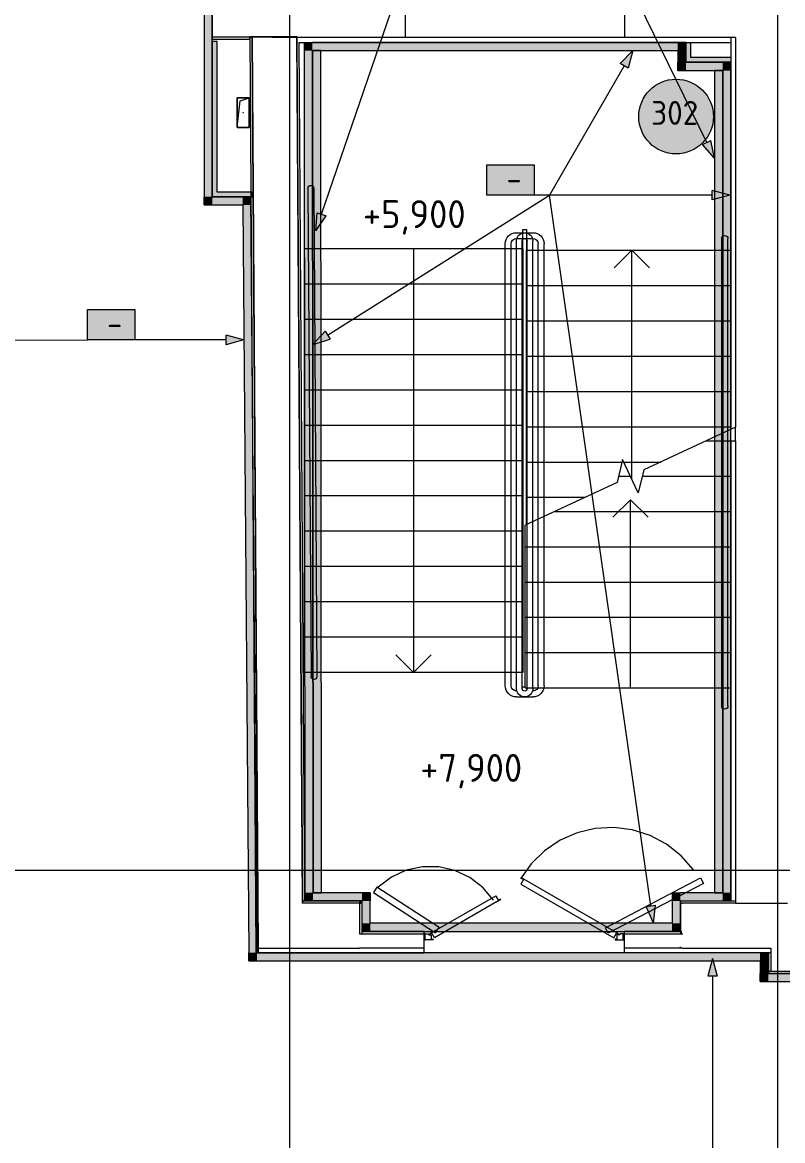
# Model space of a CAD drawing. Header units: millimetres. Extents: x 0 to 1189, y 0 to 841.
# Drawn here: x 310.9 to 375.6, y 394.4 to 489.4 of the extents above; entities that cross this region are included whole.
import ezdxf

# ---------------------------------------------------------------- set-up
doc = ezdxf.new("R2010")
doc.units = ezdxf.units.MM

msp = doc.modelspace()

# ---------------------------------------------------------------- hatches: boundary and pattern name
at = {"true_color": 0xf1d696}
h = msp.add_hatch(color=41, dxfattribs=at)
h.dxf.hatch_style = 2
h.paths.add_polyline_path([(326.374499, 493.523525), (327.0745, 493.523525), (327.0745, 488.223517), (326.374499, 488.223517)])
h = msp.add_hatch(color=41, dxfattribs=at)
h.dxf.hatch_style = 2
h.paths.add_polyline_path([(327.0745, 474.623496), (326.374499, 474.623496), (326.374499, 488.223517), (327.0745, 488.223517)])
h = msp.add_hatch(color=7)
h.dxf.hatch_style = 2
h.paths.add_polyline_path([(327.4745, 474.623496), (327.0745, 474.623496), (327.0745, 487.821516), (327.4745, 487.821516)])
h = msp.add_hatch(color=7)
h.dxf.hatch_style = 2
h.paths.add_polyline_path([(334.269511, 487.837516), (334.205948, 487.811078), (334.179511, 487.747516), (334.205948, 487.683953), (334.269511, 487.657516), (334.337073, 487.683953), (334.363511, 487.747516), (334.337073, 487.811078)])
h = msp.add_hatch(color=41, dxfattribs=at)
h.dxf.hatch_style = 2
h.paths.add_polyline_path([(334.890512, 487.747516), (335.590513, 487.747516), (335.591513, 487.047515)])
h = msp.add_hatch(color=41, dxfattribs=at)
h.dxf.hatch_style = 2
h.paths.add_polyline_path([(335.591513, 487.047515), (334.891512, 487.047515), (334.890512, 487.747516)])
h = msp.add_hatch(color=41, dxfattribs=at)
h.dxf.hatch_style = 2
h.paths.add_polyline_path([(335.591513, 487.047515), (335.590513, 487.747516), (366.65356, 487.747516), (366.65356, 487.047515)])
h = msp.add_hatch(color=41, dxfattribs=at)
h.dxf.hatch_style = 2
h.paths.add_polyline_path([(366.65356, 487.047515), (366.65356, 487.747516), (367.353561, 487.747516)])
h = msp.add_hatch(color=41, dxfattribs=at)
h.dxf.hatch_style = 2
h.paths.add_polyline_path([(366.65356, 487.047515), (367.353561, 487.747516), (367.353561, 487.047515)])
h = msp.add_hatch(color=7)
h.dxf.hatch_style = 2
h.paths.add_polyline_path([(367.353561, 486.452514), (367.353561, 487.747516), (367.753562, 487.747516), (367.753562, 486.452514)])
h = msp.add_hatch(color=41, dxfattribs=at)
h.dxf.hatch_style = 2
h.paths.add_polyline_path([(335.648513, 415.460405), (334.949512, 415.460405), (334.891512, 487.047515), (335.591513, 487.047515)])
at = {"true_color": 0x3dad99}
h = msp.add_hatch(color=135, dxfattribs=at)
h.dxf.hatch_style = 2
h.paths.add_polyline_path([(335.591513, 487.047515), (336.291514, 487.047515), (336.349514, 415.460405), (335.648513, 415.460405)])
at = {"true_color": 0x0077b0}
h = msp.add_hatch(color=144, dxfattribs=at)
h.dxf.hatch_style = 2
h.paths.add_polyline_path([(362.847554, 487.047515), (362.445554, 485.554513), (361.753553, 485.955513)])
at = {"true_color": 0xf1d696}
h = msp.add_hatch(color=41, dxfattribs=at)
h.dxf.hatch_style = 2
h.paths.add_polyline_path([(366.65356, 487.047515), (367.353561, 487.047515), (367.353561, 486.052513), (366.65356, 486.052513)])
h = msp.add_hatch(color=41, dxfattribs=at)
h.dxf.hatch_style = 2
h.paths.add_polyline_path([(367.353561, 486.052513), (366.65356, 485.352512), (366.65356, 486.052513)])
h = msp.add_hatch(color=41, dxfattribs=at)
h.dxf.hatch_style = 2
h.paths.add_polyline_path([(367.353561, 486.052513), (367.353561, 485.352512), (366.65356, 485.352512)])
h = msp.add_hatch(color=7)
h.dxf.hatch_style = 2
h.paths.add_polyline_path([(367.353561, 486.052513), (367.353561, 486.452514), (371.176567, 486.452514), (371.176567, 486.052513)])
h = msp.add_hatch(color=41, dxfattribs=at)
h.dxf.hatch_style = 2
h.paths.add_polyline_path([(367.353561, 485.352512), (367.353561, 486.052513), (370.476566, 486.052513), (370.476566, 485.352512)])
h = msp.add_hatch(color=41, dxfattribs=at)
h.dxf.hatch_style = 2
h.paths.add_polyline_path([(370.476566, 485.352512), (370.476566, 486.052513), (371.176567, 486.052513)])
h = msp.add_hatch(color=41, dxfattribs=at)
h.dxf.hatch_style = 2
h.paths.add_polyline_path([(370.476566, 485.352512), (371.176567, 486.052513), (371.176567, 485.352512)])
at = {"true_color": 0x3dad99}
h = msp.add_hatch(color=135, dxfattribs=at)
h.dxf.hatch_style = 2
h.paths.add_polyline_path([(370.476566, 415.459405), (369.776565, 415.459405), (369.776565, 485.352512), (370.476566, 485.352512)])
at = {"true_color": 0xf1d696}
h = msp.add_hatch(color=41, dxfattribs=at)
h.dxf.hatch_style = 2
h.paths.add_polyline_path([(370.476566, 485.352512), (371.176567, 485.352512), (371.176567, 415.459405), (370.476566, 415.459405)])
at = {"true_color": 0xffffff}
h = msp.add_hatch(color=7, dxfattribs=at)
edge = h.paths.add_edge_path()
edge.add_arc((366.51406, 481.441506), 3.176255, 0, 360)
at = {"true_color": 0x0077b0}
h = msp.add_hatch(color=144, dxfattribs=at)
h.dxf.hatch_style = 2
h.paths.add_polyline_path([(369.776565, 477.894501), (368.761563, 479.060503), (369.480564, 479.411503)])
at = {"true_color": 0xffffff}
h = msp.add_hatch(color=7, dxfattribs=at)
h.dxf.hatch_style = 2
h.paths.add_polyline_path([(350.411535, 477.3505), (354.451542, 477.3505), (354.451542, 474.762496), (350.411535, 474.762496)])
h = msp.add_hatch(color=7, dxfattribs=at)
h.dxf.hatch_style = 2
h.paths.add_polyline_path([(350.411535, 477.3505), (354.451542, 477.3505), (354.451542, 474.762496), (350.411535, 474.762496)])
h = msp.add_hatch(color=7, dxfattribs=at)
h.dxf.hatch_style = 2
h.paths.add_polyline_path([(350.411535, 477.3505), (354.451542, 477.3505), (354.451542, 474.762496), (350.411535, 474.762496)])
h = msp.add_hatch(color=7, dxfattribs=at)
h.dxf.hatch_style = 2
h.paths.add_polyline_path([(350.411535, 477.3505), (354.451542, 477.3505), (354.451542, 474.762496), (350.411535, 474.762496)])
at = {"true_color": 0x0077b0}
h = msp.add_hatch(color=144, dxfattribs=at)
h.paths.add_polyline_path([(351.622216, 475.95376), (351.622216, 476.760739), (351.592726, 476.917422), (351.503705, 477.048473), (351.375065, 477.134876), (351.218727, 477.164228), (351.062251, 477.134876), (350.930993, 477.048473), (350.843556, 476.917422), (350.815237, 476.760739), (350.815237, 475.95376), (350.843556, 475.797421), (350.930993, 475.668781), (351.062251, 475.57976), (351.218727, 475.55027), (351.375065, 475.57976), (351.503705, 475.668781), (351.592726, 475.797421)])
h.paths.add_polyline_path([(351.822859, 475.95376), (351.811705, 475.833104), (351.778279, 475.721078), (351.722632, 475.618044), (351.644816, 475.524363), (351.553048, 475.447064), (351.450995, 475.392554), (351.339331, 475.360264), (351.218727, 475.349628), (351.096994, 475.360264), (350.985287, 475.392554), (350.883088, 475.447064), (350.789881, 475.524363), (350.712151, 475.618044), (350.656694, 475.721078), (350.623457, 475.833104), (350.61239, 475.95376), (350.61239, 476.760739), (350.623457, 476.882471), (350.656694, 476.994178), (350.712151, 477.096377), (350.789881, 477.189584), (350.883088, 477.2674), (350.985287, 477.323047), (351.096994, 477.356473), (351.218727, 477.367627), (351.339383, 477.356516), (351.451409, 477.323392), (351.554443, 477.268563), (351.648124, 477.19234), (351.724028, 477.098703), (351.778693, 476.995557), (351.811757, 476.882902), (351.822859, 476.760739)])
h = msp.add_hatch(color=144, dxfattribs=at)
h.paths.add_polyline_path([(351.622216, 475.95376), (351.622216, 476.760739), (351.592726, 476.917422), (351.503705, 477.048473), (351.375065, 477.134876), (351.218727, 477.164228), (351.062251, 477.134876), (350.930993, 477.048473), (350.843556, 476.917422), (350.815237, 476.760739), (350.815237, 475.95376), (350.843556, 475.797421), (350.930993, 475.668781), (351.062251, 475.57976), (351.218727, 475.55027), (351.375065, 475.57976), (351.503705, 475.668781), (351.592726, 475.797421)])
h.paths.add_polyline_path([(351.822859, 475.95376), (351.811705, 475.833104), (351.778279, 475.721078), (351.722632, 475.618044), (351.644816, 475.524363), (351.553048, 475.447064), (351.450995, 475.392554), (351.339331, 475.360264), (351.218727, 475.349628), (351.096994, 475.360264), (350.985287, 475.392554), (350.883088, 475.447064), (350.789881, 475.524363), (350.712151, 475.618044), (350.656694, 475.721078), (350.623457, 475.833104), (350.61239, 475.95376), (350.61239, 476.760739), (350.623457, 476.882471), (350.656694, 476.994178), (350.712151, 477.096377), (350.789881, 477.189584), (350.883088, 477.2674), (350.985287, 477.323047), (351.096994, 477.356473), (351.218727, 477.367627), (351.339383, 477.356516), (351.451409, 477.323392), (351.554443, 477.268563), (351.648124, 477.19234), (351.724028, 477.098703), (351.778693, 476.995557), (351.811757, 476.882902), (351.822859, 476.760739)])
h = msp.add_hatch(color=144, dxfattribs=at)
h.paths.add_polyline_path([(351.622216, 475.95376), (351.622216, 476.760739), (351.592726, 476.917422), (351.503705, 477.048473), (351.375065, 477.134876), (351.218727, 477.164228), (351.062251, 477.134876), (350.930993, 477.048473), (350.843556, 476.917422), (350.815237, 476.760739), (350.815237, 475.95376), (350.843556, 475.797421), (350.930993, 475.668781), (351.062251, 475.57976), (351.218727, 475.55027), (351.375065, 475.57976), (351.503705, 475.668781), (351.592726, 475.797421)])
h.paths.add_polyline_path([(351.822859, 475.95376), (351.811705, 475.833104), (351.778279, 475.721078), (351.722632, 475.618044), (351.644816, 475.524363), (351.553048, 475.447064), (351.450995, 475.392554), (351.339331, 475.360264), (351.218727, 475.349628), (351.096994, 475.360264), (350.985287, 475.392554), (350.883088, 475.447064), (350.789881, 475.524363), (350.712151, 475.618044), (350.656694, 475.721078), (350.623457, 475.833104), (350.61239, 475.95376), (350.61239, 476.760739), (350.623457, 476.882471), (350.656694, 476.994178), (350.712151, 477.096377), (350.789881, 477.189584), (350.883088, 477.2674), (350.985287, 477.323047), (351.096994, 477.356473), (351.218727, 477.367627), (351.339383, 477.356516), (351.451409, 477.323392), (351.554443, 477.268563), (351.648124, 477.19234), (351.724028, 477.098703), (351.778693, 476.995557), (351.811757, 476.882902), (351.822859, 476.760739)])
h = msp.add_hatch(color=144, dxfattribs=at)
h.paths.add_polyline_path([(351.622216, 475.95376), (351.622216, 476.760739), (351.592726, 476.917422), (351.503705, 477.048473), (351.375065, 477.134876), (351.218727, 477.164228), (351.062251, 477.134876), (350.930993, 477.048473), (350.843556, 476.917422), (350.815237, 476.760739), (350.815237, 475.95376), (350.843556, 475.797421), (350.930993, 475.668781), (351.062251, 475.57976), (351.218727, 475.55027), (351.375065, 475.57976), (351.503705, 475.668781), (351.592726, 475.797421)])
h.paths.add_polyline_path([(351.822859, 475.95376), (351.811705, 475.833104), (351.778279, 475.721078), (351.722632, 475.618044), (351.644816, 475.524363), (351.553048, 475.447064), (351.450995, 475.392554), (351.339331, 475.360264), (351.218727, 475.349628), (351.096994, 475.360264), (350.985287, 475.392554), (350.883088, 475.447064), (350.789881, 475.524363), (350.712151, 475.618044), (350.656694, 475.721078), (350.623457, 475.833104), (350.61239, 475.95376), (350.61239, 476.760739), (350.623457, 476.882471), (350.656694, 476.994178), (350.712151, 477.096377), (350.789881, 477.189584), (350.883088, 477.2674), (350.985287, 477.323047), (351.096994, 477.356473), (351.218727, 477.367627), (351.339383, 477.356516), (351.451409, 477.323392), (351.554443, 477.268563), (351.648124, 477.19234), (351.724028, 477.098703), (351.778693, 476.995557), (351.811757, 476.882902), (351.822859, 476.760739)])
h = msp.add_hatch(color=144, dxfattribs=at)
h.dxf.hatch_style = 2
h.paths.add_polyline_path([(354.045336, 477.023117), (353.813826, 476.791607), (353.74327, 476.760739), (353.667134, 476.786026), (353.641847, 476.862162), (353.669959, 476.932718), (354.06518, 477.327939), (354.10597, 477.357292), (354.14676, 477.367627), (354.222896, 477.342064), (354.248183, 477.265652), (354.248183, 475.448295), (354.222896, 475.373537), (354.14676, 475.349628), (354.070623, 475.373537), (354.045336, 475.448295)])
h = msp.add_hatch(color=144, dxfattribs=at)
h.dxf.hatch_style = 2
h.paths.add_polyline_path([(354.045336, 477.023117), (353.813826, 476.791607), (353.74327, 476.760739), (353.667134, 476.786026), (353.641847, 476.862162), (353.669959, 476.932718), (354.06518, 477.327939), (354.10597, 477.357292), (354.14676, 477.367627), (354.222896, 477.342064), (354.248183, 477.265652), (354.248183, 475.448295), (354.222896, 475.373537), (354.14676, 475.349628), (354.070623, 475.373537), (354.045336, 475.448295)])
h = msp.add_hatch(color=144, dxfattribs=at)
h.dxf.hatch_style = 2
h.paths.add_polyline_path([(354.045336, 477.023117), (353.813826, 476.791607), (353.74327, 476.760739), (353.667134, 476.786026), (353.641847, 476.862162), (353.669959, 476.932718), (354.06518, 477.327939), (354.10597, 477.357292), (354.14676, 477.367627), (354.222896, 477.342064), (354.248183, 477.265652), (354.248183, 475.448295), (354.222896, 475.373537), (354.14676, 475.349628), (354.070623, 475.373537), (354.045336, 475.448295)])
h = msp.add_hatch(color=144, dxfattribs=at)
h.dxf.hatch_style = 2
h.paths.add_polyline_path([(354.045336, 477.023117), (353.813826, 476.791607), (353.74327, 476.760739), (353.667134, 476.786026), (353.641847, 476.862162), (353.669959, 476.932718), (354.06518, 477.327939), (354.10597, 477.357292), (354.14676, 477.367627), (354.222896, 477.342064), (354.248183, 477.265652), (354.248183, 475.448295), (354.222896, 475.373537), (354.14676, 475.349628), (354.070623, 475.373537), (354.045336, 475.448295)])
h = msp.add_hatch(color=144, dxfattribs=at)
h.dxf.hatch_style = 2
h.paths.add_polyline_path([(353.135757, 475.851785), (352.328778, 475.851785), (352.252641, 475.877347), (352.227354, 475.95376), (352.252641, 476.029896), (352.328778, 476.055183), (353.135757, 476.055183), (353.211893, 476.029896), (353.23718, 475.95376), (353.211893, 475.877347)])
h = msp.add_hatch(color=144, dxfattribs=at)
h.dxf.hatch_style = 2
h.paths.add_polyline_path([(353.135757, 475.851785), (352.328778, 475.851785), (352.252641, 475.877347), (352.227354, 475.95376), (352.252641, 476.029896), (352.328778, 476.055183), (353.135757, 476.055183), (353.211893, 476.029896), (353.23718, 475.95376), (353.211893, 475.877347)])
h = msp.add_hatch(color=144, dxfattribs=at)
h.dxf.hatch_style = 2
h.paths.add_polyline_path([(353.135757, 475.851785), (352.328778, 475.851785), (352.252641, 475.877347), (352.227354, 475.95376), (352.252641, 476.029896), (352.328778, 476.055183), (353.135757, 476.055183), (353.211893, 476.029896), (353.23718, 475.95376), (353.211893, 475.877347)])
h = msp.add_hatch(color=144, dxfattribs=at)
h.dxf.hatch_style = 2
h.paths.add_polyline_path([(353.135757, 475.851785), (352.328778, 475.851785), (352.252641, 475.877347), (352.227354, 475.95376), (352.252641, 476.029896), (352.328778, 476.055183), (353.135757, 476.055183), (353.211893, 476.029896), (353.23718, 475.95376), (353.211893, 475.877347)])
at = {"true_color": 0xf1d696}
h = msp.add_hatch(color=41, dxfattribs=at)
h.dxf.hatch_style = 2
h.paths.add_polyline_path([(327.0745, 474.623496), (326.374499, 473.923495), (326.374499, 474.623496)])
h = msp.add_hatch(color=41, dxfattribs=at)
h.dxf.hatch_style = 2
h.paths.add_polyline_path([(327.0745, 474.623496), (327.0745, 473.923495), (326.374499, 473.923495)])
h = msp.add_hatch(color=41, dxfattribs=at)
h.dxf.hatch_style = 2
h.paths.add_polyline_path([(327.0745, 473.923495), (327.0745, 474.623496), (329.658504, 474.623496), (329.664504, 473.923495)])
h = msp.add_hatch(color=7)
h.dxf.hatch_style = 2
h.paths.add_polyline_path([(327.4745, 474.623496), (327.4745, 475.023496), (330.356505, 475.023496), (330.358505, 474.623496)])
h = msp.add_hatch(color=41, dxfattribs=at)
h.dxf.hatch_style = 2
h.paths.add_polyline_path([(330.358505, 474.623496), (329.664504, 473.923495), (329.658504, 474.623496)])
h = msp.add_hatch(color=41, dxfattribs=at)
h.dxf.hatch_style = 2
h.paths.add_polyline_path([(330.353505, 474.617496), (330.364505, 473.923495), (329.664504, 473.923495)])
at = {"true_color": 0x0077b0}
h = msp.add_hatch(color=144, dxfattribs=at)
h.dxf.hatch_style = 2
h.paths.add_polyline_path([(371.076567, 474.762496), (369.583565, 474.362495), (369.583565, 475.162497)])
at = {"true_color": 0xf1d696}
h = msp.add_hatch(color=41, dxfattribs=at)
h.dxf.hatch_style = 2
h.paths.add_polyline_path([(329.664504, 473.923495), (330.364505, 473.923495), (330.876506, 410.358398), (330.176504, 410.358398)])
at = {"true_color": 0x0077b0}
h = msp.add_hatch(color=144, dxfattribs=at)
h.dxf.hatch_style = 2
h.paths.add_polyline_path([(335.886513, 471.728491), (335.991513, 473.270494), (336.748514, 473.011493)])
at = {"true_color": 0xffffff}
h = msp.add_hatch(color=7, dxfattribs=at)
h.dxf.hatch_style = 2
h.paths.add_polyline_path([(316.452483, 465.036481), (320.49249, 465.039481), (320.49349, 462.451477), (316.453483, 462.448477)])
h = msp.add_hatch(color=7, dxfattribs=at)
h.dxf.hatch_style = 2
h.paths.add_polyline_path([(316.453483, 465.036481), (320.49349, 465.036481), (320.49349, 462.448477), (316.453483, 462.448477)])
at = {"true_color": 0x0077b0}
h = msp.add_hatch(color=144, dxfattribs=at)
h.paths.add_polyline_path([(317.664107, 463.641789), (317.664107, 464.448768), (317.634617, 464.605451), (317.545596, 464.736502), (317.416956, 464.822905), (317.260618, 464.852257), (317.104141, 464.822905), (316.972883, 464.736502), (316.885447, 464.605451), (316.857128, 464.448768), (316.857128, 463.641789), (316.885447, 463.48545), (316.972883, 463.35681), (317.104141, 463.267789), (317.260618, 463.238299), (317.416956, 463.267789), (317.545596, 463.35681), (317.634617, 463.48545)])
h.paths.add_polyline_path([(317.864749, 463.641789), (317.853596, 463.521133), (317.82017, 463.409107), (317.764523, 463.306073), (317.686707, 463.212392), (317.594938, 463.135093), (317.492886, 463.080583), (317.381222, 463.048293), (317.260618, 463.037657), (317.138885, 463.048293), (317.027178, 463.080583), (316.924979, 463.135093), (316.831772, 463.212392), (316.754042, 463.306073), (316.698585, 463.409107), (316.665348, 463.521133), (316.654281, 463.641789), (316.654281, 464.448768), (316.665348, 464.5705), (316.698585, 464.682207), (316.754042, 464.784406), (316.831772, 464.877613), (316.924979, 464.955429), (317.027178, 465.011076), (317.138885, 465.044502), (317.260618, 465.055656), (317.381273, 465.044545), (317.493299, 465.011421), (317.596333, 464.956592), (317.690014, 464.880369), (317.765918, 464.786732), (317.820583, 464.683586), (317.853648, 464.570931), (317.864749, 464.448768)])
h = msp.add_hatch(color=144, dxfattribs=at)
h.paths.add_polyline_path([(317.66446, 463.641789), (317.66446, 464.448768), (317.63497, 464.605451), (317.545949, 464.736502), (317.417309, 464.822905), (317.26097, 464.852257), (317.104494, 464.822905), (316.973236, 464.736502), (316.885799, 464.605451), (316.857481, 464.448768), (316.857481, 463.641789), (316.885799, 463.48545), (316.973236, 463.35681), (317.104494, 463.267789), (317.26097, 463.238299), (317.417309, 463.267789), (317.545949, 463.35681), (317.63497, 463.48545)])
h.paths.add_polyline_path([(317.865102, 463.641789), (317.853949, 463.521133), (317.820523, 463.409107), (317.764876, 463.306073), (317.68706, 463.212392), (317.595291, 463.135093), (317.493239, 463.080583), (317.381574, 463.048293), (317.26097, 463.037657), (317.139238, 463.048293), (317.027531, 463.080583), (316.925332, 463.135093), (316.832125, 463.212392), (316.754395, 463.306073), (316.698937, 463.409107), (316.665701, 463.521133), (316.654634, 463.641789), (316.654634, 464.448768), (316.665701, 464.5705), (316.698937, 464.682207), (316.754395, 464.784406), (316.832125, 464.877613), (316.925332, 464.955429), (317.027531, 465.011076), (317.139238, 465.044502), (317.26097, 465.055656), (317.381626, 465.044545), (317.493652, 465.011421), (317.596686, 464.956592), (317.690367, 464.880369), (317.766271, 464.786732), (317.820936, 464.683586), (317.854, 464.570931), (317.865102, 464.448768)])
h = msp.add_hatch(color=144, dxfattribs=at)
h.dxf.hatch_style = 2
h.paths.add_polyline_path([(320.087227, 464.711146), (319.855716, 464.479636), (319.785161, 464.448768), (319.709024, 464.474055), (319.683737, 464.550191), (319.711849, 464.620747), (320.107071, 465.015968), (320.147861, 465.045321), (320.18865, 465.055656), (320.264787, 465.030093), (320.290074, 464.953681), (320.290074, 463.136324), (320.264787, 463.061566), (320.18865, 463.037657), (320.112514, 463.061566), (320.087227, 463.136324)])
h = msp.add_hatch(color=144, dxfattribs=at)
h.dxf.hatch_style = 2
h.paths.add_polyline_path([(320.08758, 464.711146), (319.856069, 464.479636), (319.785514, 464.448768), (319.709377, 464.474055), (319.68409, 464.550191), (319.712202, 464.620747), (320.107423, 465.015968), (320.148213, 465.045321), (320.189003, 465.055656), (320.26514, 465.030093), (320.290427, 464.953681), (320.290427, 463.136324), (320.26514, 463.061566), (320.189003, 463.037657), (320.112867, 463.061566), (320.08758, 463.136324)])
h = msp.add_hatch(color=144, dxfattribs=at)
h.dxf.hatch_style = 2
h.paths.add_polyline_path([(319.177647, 463.539814), (318.370668, 463.539814), (318.294532, 463.565376), (318.269245, 463.641789), (318.294532, 463.717925), (318.370668, 463.743212), (319.177647, 463.743212), (319.253784, 463.717925), (319.279071, 463.641789), (319.253784, 463.565376)])
h = msp.add_hatch(color=144, dxfattribs=at)
h.dxf.hatch_style = 2
h.paths.add_polyline_path([(319.178, 463.539814), (318.371021, 463.539814), (318.294884, 463.565376), (318.269597, 463.641789), (318.294884, 463.717925), (318.371021, 463.743212), (319.178, 463.743212), (319.254137, 463.717925), (319.279424, 463.641789), (319.254137, 463.565376)])
h = msp.add_hatch(color=144, dxfattribs=at)
h.dxf.hatch_style = 2
h.paths.add_polyline_path([(335.611513, 462.051477), (336.660514, 463.186478), (337.087515, 462.510477)])
h = msp.add_hatch(color=144, dxfattribs=at)
h.dxf.hatch_style = 2
h.paths.add_polyline_path([(329.736504, 462.448477), (328.244501, 462.048477), (328.244501, 462.848478)])
at = {"true_color": 0xf1d696}
h = msp.add_hatch(color=41, dxfattribs=at)
h.dxf.hatch_style = 2
h.paths.add_polyline_path([(335.648513, 415.460405), (335.649513, 414.760404), (334.949512, 414.760404)])
h = msp.add_hatch(color=41, dxfattribs=at)
h.dxf.hatch_style = 2
h.paths.add_polyline_path([(335.648513, 415.460405), (334.950512, 414.761404), (334.949512, 415.460405)])
h = msp.add_hatch(color=41, dxfattribs=at)
h.dxf.hatch_style = 2
h.paths.add_polyline_path([(339.799519, 415.460405), (339.799519, 414.760404), (335.649513, 414.760404), (335.648513, 415.460405)])
h = msp.add_hatch(color=41, dxfattribs=at)
h.dxf.hatch_style = 2
h.paths.add_polyline_path([(339.799519, 414.760404), (340.49952, 415.460405), (340.49952, 414.760404)])
h = msp.add_hatch(color=41, dxfattribs=at)
h.dxf.hatch_style = 2
h.paths.add_polyline_path([(339.799519, 415.460405), (340.49952, 415.460405), (339.799519, 414.760404)])
h = msp.add_hatch(color=41, dxfattribs=at)
h.dxf.hatch_style = 2
h.paths.add_polyline_path([(366.176559, 415.459405), (366.876561, 415.459405), (366.876561, 414.759404)])
h = msp.add_hatch(color=41, dxfattribs=at)
h.dxf.hatch_style = 2
h.paths.add_polyline_path([(366.176559, 414.759404), (366.176559, 415.459405), (366.876561, 414.759404)])
h = msp.add_hatch(color=41, dxfattribs=at)
h.dxf.hatch_style = 2
h.paths.add_polyline_path([(370.476566, 415.459405), (370.476566, 414.759404), (366.876561, 414.759404), (366.876561, 415.459405)])
h = msp.add_hatch(color=41, dxfattribs=at)
h.dxf.hatch_style = 2
h.paths.add_polyline_path([(370.476566, 415.459405), (371.176567, 415.459405), (371.176567, 414.759404)])
h = msp.add_hatch(color=41, dxfattribs=at)
h.dxf.hatch_style = 2
h.paths.add_polyline_path([(371.176567, 414.759404), (370.476566, 414.759404), (370.476566, 415.459405)])
h = msp.add_hatch(color=41, dxfattribs=at)
h.dxf.hatch_style = 2
h.paths.add_polyline_path([(340.49952, 412.859401), (339.799519, 412.859401), (339.799519, 414.760404), (340.49952, 414.760404)])
h = msp.add_hatch(color=41, dxfattribs=at)
h.dxf.hatch_style = 2
h.paths.add_polyline_path([(366.176559, 414.759404), (366.876561, 414.759404), (366.876561, 412.859401), (366.176559, 412.859401)])
at = {"true_color": 0x0077b0}
h = msp.add_hatch(color=144, dxfattribs=at)
h.dxf.hatch_style = 2
h.paths.add_polyline_path([(364.581557, 412.859401), (363.974556, 414.280404), (364.766557, 414.394404)])
at = {"true_color": 0xf1d696}
h = msp.add_hatch(color=41, dxfattribs=at)
h.dxf.hatch_style = 2
h.paths.add_polyline_path([(340.49952, 412.859401), (340.49952, 412.1594), (339.799519, 412.1594)])
h = msp.add_hatch(color=41, dxfattribs=at)
h.dxf.hatch_style = 2
h.paths.add_polyline_path([(339.799519, 412.1594), (339.799519, 412.859401), (340.49952, 412.859401)])
h = msp.add_hatch(color=41, dxfattribs=at)
h.dxf.hatch_style = 2
h.paths.add_polyline_path([(366.176559, 412.859401), (366.176559, 412.1594), (340.49952, 412.1594), (340.49952, 412.859401)])
h = msp.add_hatch(color=41, dxfattribs=at)
h.dxf.hatch_style = 2
h.paths.add_polyline_path([(366.176559, 412.859401), (366.876561, 412.859401), (366.876561, 412.1594)])
h = msp.add_hatch(color=41, dxfattribs=at)
h.dxf.hatch_style = 2
h.paths.add_polyline_path([(366.176559, 412.1594), (366.176559, 412.859401), (366.876561, 412.1594)])
h = msp.add_hatch(color=41, dxfattribs=at)
h.dxf.hatch_style = 2
h.paths.add_polyline_path([(330.876506, 410.358398), (330.182504, 409.658397), (330.176504, 410.358398)])
h = msp.add_hatch(color=41, dxfattribs=at)
h.dxf.hatch_style = 2
h.paths.add_polyline_path([(330.876506, 410.358398), (330.882506, 409.658397), (330.182504, 409.658397)])
h = msp.add_hatch(color=41, dxfattribs=at)
h.dxf.hatch_style = 2
h.paths.add_polyline_path([(330.882506, 409.658397), (330.876506, 410.358398), (373.661571, 410.359398), (373.661571, 409.659397)])
at = {"true_color": 0x0077b0}
h = msp.add_hatch(color=144, dxfattribs=at)
h.dxf.hatch_style = 2
h.paths.add_polyline_path([(369.617565, 409.859397), (370.017565, 408.366395), (369.217564, 408.366395)])
at = {"true_color": 0xf1d696}
h = msp.add_hatch(color=41, dxfattribs=at)
h.dxf.hatch_style = 2
h.paths.add_polyline_path([(373.661571, 409.659397), (373.661571, 410.359398), (374.361572, 410.359398)])
h = msp.add_hatch(color=41, dxfattribs=at)
h.dxf.hatch_style = 2
h.paths.add_polyline_path([(374.361572, 410.359398), (374.361572, 409.659397), (373.661571, 409.659397)])
h = msp.add_hatch(color=41, dxfattribs=at)
h.dxf.hatch_style = 2
h.paths.add_polyline_path([(373.661571, 409.659397), (374.361572, 409.659397), (374.361572, 408.604395), (373.661571, 408.604395)])
h = msp.add_hatch(color=41, dxfattribs=at)
h.dxf.hatch_style = 2
h.paths.add_polyline_path([(374.361572, 408.604395), (373.661571, 407.904394), (373.661571, 408.604395)])
h = msp.add_hatch(color=41, dxfattribs=at)
h.dxf.hatch_style = 2
h.paths.add_polyline_path([(374.361572, 408.604395), (374.361572, 407.904394), (373.661571, 407.904394)])
h = msp.add_hatch(color=41, dxfattribs=at)
h.dxf.hatch_style = 2
h.paths.add_polyline_path([(374.361572, 407.904394), (374.361572, 408.604395), (378.487578, 408.604395), (378.487578, 407.904394)])

# ---------------------------------------------------------------- linework, layer by layer
at = {"color": 7, "lineweight": 0}
for points in [[(333.67251, 251.095154), (333.67251, 721.485873)], [(375.172573, 251.095154), (375.172573, 498.901533)], [(326.374499, 494.223526), (326.374499, 488.223517)], [(327.0745, 488.223517), (327.0745, 493.523525)], [(327.0745, 493.323524), (327.0745, 488.223517)], [(343.514525, 488.147516), (343.514525, 492.247523)], [(362.114553, 492.247523), (362.114553, 488.147516)], [(326.374499, 488.223517), (326.374499, 474.623496)], [(327.0745, 488.223517), (332.198508, 488.223517)], [(327.0745, 488.223517), (327.0745, 488.023516)], [(327.0745, 474.623496), (327.0745, 488.223517)], [(327.0745, 488.023516), (330.270505, 488.023516)], [(327.0745, 487.821516), (327.0745, 488.021516)], [(327.0745, 487.821516), (327.0745, 474.623496)], [(327.4745, 487.821516), (327.0745, 487.821516)], [(327.4745, 475.023496), (327.4745, 487.821516)], [(330.470505, 488.223517), (330.270505, 488.221517)], [(330.270505, 488.023516), (330.270505, 488.223517)], [(330.270505, 488.221517), (330.776505, 410.358398)], [(334.270511, 488.247517), (330.470505, 488.223517)], [(330.976506, 410.359398), (330.470505, 488.223517)], [(330.470505, 488.223517), (330.974506, 410.759398)], [(332.198508, 488.223517), (332.199508, 488.147516)], [(343.514525, 488.147516), (332.199508, 488.147516)], [(334.269511, 488.147516), (334.269511, 487.747516)], [(334.749511, 414.559404), (334.270511, 488.247517)], [(334.273511, 487.747516), (334.749511, 414.759404)], [(334.473511, 487.747516), (371.176567, 487.747516)], [(334.949512, 414.760404), (334.473511, 487.747516)], [(334.890512, 487.747516), (334.890512, 470.187489)], [(334.890512, 487.747516), (335.590513, 487.747516)], [(334.890512, 487.747516), (334.949512, 414.760404)], [(366.65356, 487.747516), (335.590513, 487.747516)], [(362.114553, 488.147516), (343.514525, 488.147516)], [(371.576568, 488.147516), (362.114553, 488.147516)], [(367.353561, 487.747516), (366.65356, 487.747516)], [(367.353561, 487.747516), (367.353561, 486.052513)], [(367.353561, 486.052513), (367.353561, 487.747516)], [(367.753562, 486.452514), (367.753562, 487.747516)], [(371.176567, 488.147516), (371.176567, 454.859466)], [(371.576568, 488.147516), (371.576568, 455.045466)], [(335.649513, 415.460405), (335.591513, 487.047515)], [(335.591513, 487.047515), (366.65356, 487.047515)], [(335.591513, 487.047515), (335.649513, 415.460405)], [(336.291514, 487.047515), (335.591513, 487.047515)], [(336.349514, 415.460405), (336.291514, 487.047515)], [(366.65356, 487.047515), (366.65356, 486.052513)], [(366.65356, 485.352512), (366.65356, 486.052513)], [(367.353561, 486.052513), (371.176567, 486.052513)], [(370.476566, 486.052513), (367.353561, 486.052513)], [(371.176567, 486.452514), (367.753562, 486.452514)], [(371.176567, 486.052513), (370.476566, 486.052513)], [(371.176567, 415.459405), (371.176567, 486.052513)], [(366.65356, 485.352512), (370.476566, 485.352512)], [(370.476566, 485.352512), (369.776565, 485.352512)], [(369.776565, 485.352512), (369.776565, 415.459405)], [(370.476566, 485.352512), (370.476566, 415.459405)], [(370.476566, 415.459405), (370.476566, 485.352512)], [(363.337555, 481.441506), (363.353953, 481.766225), (363.402083, 482.081566), (363.480347, 482.385932), (363.587149, 482.677727), (363.720893, 482.955354), (363.879982, 483.217216), (364.062818, 483.461717), (364.267807, 483.68726), (364.493349, 483.892248), (364.73785, 484.075084), (364.999712, 484.234173), (365.277339, 484.367917), (365.569134, 484.474719), (365.8735, 484.552984), (366.188841, 484.601113), (366.51356, 484.617511), (366.83829, 484.601113), (367.153662, 484.552984), (367.458078, 484.474719), (367.749937, 484.367917), (368.027639, 484.234173), (368.289586, 484.075084), (368.534177, 483.892248), (368.759813, 483.68726), (368.964895, 483.461717), (369.147822, 483.217216), (369.306995, 482.955354), (369.440814, 482.677727), (369.547681, 482.385932), (369.625994, 482.081566), (369.674156, 481.766225), (369.690565, 481.441506)], [(329.195503, 480.521505), (329.195503, 483.021509)], [(329.195503, 483.021509), (330.195504, 483.021509)], [(330.195504, 483.021509), (329.195503, 483.021509)], [(329.195503, 483.021509), (329.195503, 480.521505)], [(329.445503, 482.771508), (330.195504, 483.021509)], [(330.195504, 483.021509), (330.195504, 480.521505)], [(330.195504, 480.521505), (330.195504, 483.021509)], [(329.195503, 480.521505), (329.445503, 482.771508)], [(329.670504, 481.771507), (329.695504, 481.796507), (329.720504, 481.771507)], [(329.720504, 481.771507), (329.695504, 481.746507), (329.670504, 481.771507)], [(329.671504, 481.778507), (329.695504, 481.796507), (329.707504, 481.793507)], [(329.695504, 481.746507), (329.671504, 481.765507)], [(329.720504, 481.771507), (329.707504, 481.750507)], [(369.690565, 481.441506), (369.674156, 481.116787), (369.625994, 480.801447), (369.547681, 480.49708), (369.440814, 480.205286), (369.306995, 479.927659), (369.147822, 479.665796), (368.964895, 479.421296), (368.759813, 479.195753), (368.534177, 478.990765), (368.289586, 478.807928), (368.027639, 478.648839), (367.749937, 478.515096), (367.458078, 478.408293), (367.153662, 478.330029), (366.83829, 478.281899), (366.51356, 478.265501), (366.188841, 478.281899), (365.8735, 478.330029), (365.569134, 478.408293), (365.277339, 478.515096), (364.999712, 478.648839), (364.73785, 478.807928), (364.493349, 478.990765), (364.267807, 479.195753), (364.062818, 479.421296), (363.879982, 479.665796), (363.720893, 479.927659), (363.587149, 480.205286), (363.480347, 480.49708), (363.402083, 480.801447), (363.353953, 481.116787), (363.337555, 481.441506)], [(330.195504, 480.521505), (329.195503, 480.521505)], [(329.195503, 480.521505), (330.195504, 480.521505)], [(335.204512, 475.335497), (335.224168, 475.434778), (335.277762, 475.514247), (335.357231, 475.567841), (335.454512, 475.587497), (335.550669, 475.568185), (335.629763, 475.515497), (335.683732, 475.43731), (335.704513, 475.341497)], [(335.204512, 475.335497), (335.474513, 433.835433)], [(335.704513, 475.341497), (335.974513, 433.815433)], [(326.374499, 473.923495), (326.374499, 474.623496)], [(327.0745, 474.623496), (330.474505, 474.623496)], [(329.658504, 474.623496), (327.0745, 474.623496)], [(330.474505, 475.023496), (327.4745, 475.023496)], [(330.358505, 474.623496), (329.658504, 474.623496)], [(330.876506, 410.358398), (330.358505, 474.623496)], [(330.474505, 474.623496), (330.474505, 475.023496)], [(326.374499, 473.923495), (329.664504, 473.923495)], [(329.664504, 473.923495), (330.176504, 410.358398)], [(351.990538, 470.61949), (352.009866, 470.810756), (352.065288, 470.98899), (352.15296, 471.15035), (352.269038, 471.290991), (352.409679, 471.407069), (352.571039, 471.494741), (352.749273, 471.550163), (352.940539, 471.569491)], [(352.934539, 470.86549), (352.948832, 471.007426), (352.989821, 471.1396), (353.054668, 471.259188), (353.14054, 471.363366), (353.244598, 471.449309), (353.364009, 471.514194), (353.495935, 471.555196), (353.63754, 471.569491), (353.779433, 471.555196), (353.911494, 471.514194), (354.030922, 471.449309), (354.134916, 471.363366), (354.220676, 471.259188), (354.285401, 471.1396), (354.326289, 471.007426), (354.340541, 470.86549)], [(352.940539, 471.569491), (354.340541, 471.569491)], [(353.48454, 471.828492), (353.790541, 471.828492)], [(353.48454, 470.187489), (353.48454, 471.828492)], [(353.790541, 471.828492), (353.790541, 470.074489)], [(354.340541, 471.569491), (354.532094, 471.550163), (354.710464, 471.494741), (354.871841, 471.407069), (355.012417, 471.290991), (355.128384, 471.15035), (355.215933, 470.98899), (355.271256, 470.810756), (355.290543, 470.61949)], [(351.990538, 433.056432), (351.990538, 470.61949)], [(352.484539, 470.61449), (352.519835, 470.792037), (352.616164, 470.935615), (352.75918, 471.032881), (352.934539, 471.06949)], [(352.484539, 433.024432), (352.484539, 470.61449)], [(352.934539, 471.06949), (354.310541, 471.06949)], [(352.934539, 432.809432), (352.934539, 470.86549)], [(353.43454, 470.86949), (353.450509, 470.948459), (353.49404, 471.01299), (353.558571, 471.056522), (353.63754, 471.07249), (353.716509, 471.056522), (353.78104, 471.01299), (353.824572, 470.948459), (353.840541, 470.86949)], [(353.43454, 432.809432), (353.43454, 470.86949)], [(353.840541, 432.809432), (353.840541, 470.86949)], [(354.338541, 471.06949), (354.514635, 471.033865), (354.658292, 470.93674), (354.755073, 470.79274), (354.790542, 470.61649)], [(354.340541, 432.809432), (354.340541, 470.86549)], [(354.790542, 433.058432), (354.790542, 470.61649)], [(355.290543, 433.056432), (355.290543, 470.61949)], [(370.390566, 471.05649), (370.411628, 471.160803), (370.469066, 471.245991), (370.554254, 471.303428), (370.658566, 471.324491), (370.762879, 471.303428), (370.848067, 471.245991), (370.905504, 471.160803), (370.926567, 471.05649)], [(370.390566, 431.34243), (370.390566, 471.05649)], [(370.926567, 431.34243), (370.926567, 471.05649)], [(353.48454, 470.187489), (334.890512, 470.187489)], [(334.890512, 470.187489), (334.890512, 467.187484)], [(353.48454, 470.187489), (334.890512, 470.187489)], [(344.187526, 470.187489), (344.187526, 467.187484)], [(353.48454, 470.187489), (353.48454, 467.187484)], [(353.790541, 470.074489), (371.176567, 470.074489)], [(353.790541, 467.074484), (353.790541, 470.074489)], [(353.790541, 470.074489), (371.176567, 470.074489)], [(362.740554, 470.074489), (361.240552, 468.574487)], [(362.740554, 467.074484), (362.740554, 470.074489)], [(362.740554, 470.074489), (364.240556, 468.574487)], [(334.890512, 467.187484), (334.890512, 464.18748)], [(353.48454, 467.187484), (334.890512, 467.187484)], [(353.48454, 467.187484), (334.890512, 467.187484)], [(344.187526, 467.187484), (344.187526, 464.18748)], [(353.48454, 467.187484), (353.48454, 464.18748)], [(353.790541, 464.07448), (353.790541, 467.074484)], [(353.790541, 467.074484), (371.176567, 467.074484)], [(353.790541, 467.074484), (371.176567, 467.074484)], [(362.740554, 464.07448), (362.740554, 467.074484)], [(334.890512, 464.18748), (334.890512, 461.187475)], [(353.48454, 464.18748), (334.890512, 464.18748)], [(353.48454, 464.18748), (334.890512, 464.18748)], [(344.187526, 464.18748), (344.187526, 461.187475)], [(353.48454, 464.18748), (353.48454, 461.187475)], [(353.790541, 461.074475), (353.790541, 464.07448)], [(353.790541, 464.07448), (371.176567, 464.07448)], [(353.790541, 464.07448), (371.176567, 464.07448)], [(362.740554, 461.074475), (362.740554, 464.07448)], [(334.890512, 461.187475), (334.890512, 458.187471)], [(353.48454, 461.187475), (334.890512, 461.187475)], [(353.48454, 461.187475), (334.890512, 461.187475)], [(344.187526, 461.187475), (344.187526, 458.187471)], [(353.48454, 461.187475), (353.48454, 458.187471)], [(353.790541, 458.074471), (353.790541, 461.074475)], [(353.790541, 461.074475), (371.176567, 461.074475)], [(353.790541, 461.074475), (371.176567, 461.074475)], [(362.740554, 458.074471), (362.740554, 461.074475)], [(334.890512, 458.187471), (334.890512, 455.187466)], [(353.48454, 458.187471), (334.890512, 458.187471)], [(353.48454, 458.187471), (334.890512, 458.187471)], [(344.187526, 458.187471), (344.187526, 455.187466)], [(353.48454, 458.187471), (353.48454, 455.187466)], [(353.790541, 455.074466), (353.790541, 458.074471)], [(353.790541, 458.074471), (371.176567, 458.074471)], [(353.790541, 458.074471), (371.176567, 458.074471)], [(362.740554, 455.074466), (362.740554, 458.074471)], [(334.890512, 455.187466), (334.890512, 452.187462)], [(353.48454, 455.187466), (334.890512, 455.187466)], [(353.48454, 455.187466), (334.890512, 455.187466)], [(344.187526, 455.187466), (344.187526, 452.187462)], [(353.48454, 455.187466), (353.48454, 452.187462)], [(353.790541, 452.074461), (353.790541, 455.074466)], [(353.790541, 455.074466), (371.176567, 455.074466)], [(353.790541, 455.074466), (371.176567, 455.074466)], [(362.740554, 452.074461), (362.740554, 455.074466)], [(371.576568, 455.045466), (363.759556, 451.40046)], [(371.576568, 453.872464), (371.576568, 455.045466)], [(369.060564, 453.872464), (371.576568, 453.872464)], [(369.060564, 453.872464), (371.576568, 453.872464)], [(371.176567, 453.872464), (371.176567, 414.759404)], [(371.576568, 453.872464), (371.576568, 414.559404)], [(334.890512, 452.187462), (334.890512, 449.187457)], [(353.48454, 452.187462), (334.890512, 452.187462)], [(353.48454, 452.187462), (334.890512, 452.187462)], [(344.187526, 452.187462), (344.187526, 449.187457)], [(353.48454, 452.187462), (353.48454, 449.187457)], [(353.790541, 449.074457), (353.790541, 452.074461)], [(353.790541, 452.074461), (361.914553, 452.074461)], [(353.790541, 452.074461), (361.914553, 452.074461)], [(361.966553, 452.288462), (361.493552, 450.344459)], [(363.287555, 449.456457), (361.966553, 452.288462)], [(362.066553, 452.074461), (365.203558, 452.074461)], [(362.066553, 452.074461), (365.203558, 452.074461)], [(362.740554, 450.627459), (362.740554, 452.074461)], [(361.622552, 450.87246), (362.626554, 450.87246)], [(361.622552, 450.87246), (362.626554, 450.87246)], [(363.759556, 451.40046), (363.287555, 449.456457)], [(363.631556, 450.87246), (371.176567, 450.87246)], [(363.631556, 450.87246), (371.176567, 450.87246)], [(361.493552, 450.344459), (353.67654, 446.698453)], [(334.890512, 449.187457), (334.890512, 446.187452)], [(353.48454, 449.187457), (334.890512, 449.187457)], [(353.48454, 449.187457), (334.890512, 449.187457)], [(344.187526, 449.187457), (344.187526, 446.187452)], [(353.48454, 449.187457), (353.48454, 446.187452)], [(353.790541, 446.752453), (353.790541, 449.074457)], [(353.790541, 449.074457), (358.770548, 449.074457)], [(353.790541, 449.074457), (358.770548, 449.074457)], [(362.626554, 448.872456), (361.126552, 447.372454)], [(362.626554, 447.872455), (362.626554, 448.872456)], [(362.626554, 448.872456), (364.126556, 447.372454)], [(356.193544, 447.872455), (371.176567, 447.872455)], [(356.193544, 447.872455), (371.176567, 447.872455)], [(362.626554, 444.87245), (362.626554, 447.872455)], [(334.890512, 446.187452), (334.890512, 443.187448)], [(353.48454, 446.187452), (334.890512, 446.187452)], [(353.48454, 446.187452), (334.890512, 446.187452)], [(344.187526, 446.187452), (344.187526, 443.187448)], [(353.48454, 446.187452), (353.48454, 443.187448)], [(353.67654, 444.87245), (353.67654, 446.698453)], [(353.67654, 441.872446), (353.67654, 444.87245)], [(353.67654, 444.87245), (371.176567, 444.87245)], [(353.67654, 444.87245), (371.176567, 444.87245)], [(362.626554, 441.872446), (362.626554, 444.87245)], [(334.890512, 443.187448), (334.890512, 440.187443)], [(353.48454, 443.187448), (334.890512, 443.187448)], [(353.48454, 443.187448), (334.890512, 443.187448)], [(344.187526, 443.187448), (344.187526, 440.187443)], [(353.48454, 443.187448), (353.48454, 440.187443)], [(353.67654, 438.872441), (353.67654, 441.872446)], [(353.67654, 441.872446), (371.176567, 441.872446)], [(353.67654, 441.872446), (371.176567, 441.872446)], [(362.626554, 438.872441), (362.626554, 441.872446)], [(334.890512, 440.187443), (334.890512, 437.187439)], [(353.48454, 440.187443), (334.890512, 440.187443)], [(353.48454, 440.187443), (334.890512, 440.187443)], [(344.187526, 440.187443), (344.187526, 437.187439)], [(353.48454, 440.187443), (353.48454, 437.187439)], [(353.67654, 435.872437), (353.67654, 438.872441)], [(353.67654, 438.872441), (371.176567, 438.872441)], [(353.67654, 438.872441), (371.176567, 438.872441)], [(362.626554, 435.872437), (362.626554, 438.872441)], [(334.890512, 437.187439), (334.890512, 434.187434)], [(353.48454, 437.187439), (334.890512, 437.187439)], [(353.48454, 437.187439), (334.890512, 437.187439)], [(344.187526, 437.187439), (344.187526, 434.187434)], [(353.48454, 437.187439), (353.48454, 434.187434)], [(344.187526, 434.187434), (342.687524, 435.687436)], [(344.187526, 434.187434), (345.687528, 435.687436)], [(353.67654, 432.872432), (353.67654, 435.872437)], [(353.67654, 435.872437), (371.176567, 435.872437)], [(353.67654, 435.872437), (371.176567, 435.872437)], [(362.626554, 432.872432), (362.626554, 435.872437)], [(353.42654, 434.187434), (334.822512, 434.187434)], [(353.48454, 434.187434), (334.890512, 434.187434)], [(335.974513, 433.815433), (335.949248, 433.725386), (335.894638, 433.653058), (335.817716, 433.604918), (335.725513, 433.587433), (335.628372, 433.606918), (335.549138, 433.660058), (335.495591, 433.738886), (335.475513, 433.835433)], [(353.42654, 432.922432), (353.42654, 434.187434)], [(334.629511, 433.201433), (334.728511, 417.780409)], [(352.940539, 432.106431), (352.749273, 432.125718), (352.571039, 432.18104), (352.409679, 432.268589), (352.269038, 432.384556), (352.15296, 432.525133), (352.065288, 432.68651), (352.009866, 432.864879), (351.990538, 433.056432)], [(352.936539, 432.606432), (352.760867, 432.6419), (352.617164, 432.738682), (352.520148, 432.882338), (352.484539, 433.058432)], [(354.340541, 432.809432), (354.326289, 432.667539), (354.285401, 432.535478), (354.220676, 432.41605), (354.134916, 432.312056), (354.030922, 432.226296), (353.911494, 432.161572), (353.779433, 432.120683), (353.63754, 432.106431), (353.495935, 432.120683), (353.364009, 432.161572), (353.244598, 432.226296), (353.14054, 432.312056), (353.054668, 432.41605), (352.989821, 432.535478), (352.948832, 432.667539), (352.934539, 432.809432)], [(352.936539, 432.606432), (352.964539, 432.606432)], [(353.67654, 432.922432), (353.42654, 432.922432)], [(353.840541, 432.809432), (353.824572, 432.730041), (353.78104, 432.665557), (353.716509, 432.62226), (353.63754, 432.606432), (353.558571, 432.62226), (353.49404, 432.665557), (353.450509, 432.730041), (353.43454, 432.809432)], [(353.67654, 432.872432), (371.176567, 432.872432)], [(353.67654, 432.872432), (371.176567, 432.872432)], [(354.310541, 432.606432), (354.338541, 432.606432)], [(354.790542, 433.058432), (354.755073, 432.882338), (354.658292, 432.738682), (354.514635, 432.6419), (354.338541, 432.606432)], [(355.290543, 433.056432), (355.271256, 432.864879), (355.215933, 432.68651), (355.128384, 432.525133), (355.012417, 432.384556), (354.871841, 432.268589), (354.710464, 432.18104), (354.532094, 432.125718), (354.340541, 432.106431)], [(352.940539, 432.106431), (354.340541, 432.106431)], [(353.24054, 432.106431), (354.340541, 432.106431)], [(370.926567, 431.34243), (370.905504, 431.238117), (370.848067, 431.152929), (370.762879, 431.095492), (370.658566, 431.074429), (370.554254, 431.095492), (370.469066, 431.152929), (370.411628, 431.238117), (370.390566, 431.34243)], [(358.097547, 420.556413), (356.646545, 419.919412)], [(359.637549, 420.923414), (358.097547, 420.556413)], [(361.219552, 421.007414), (359.637549, 420.923414)], [(362.790554, 420.807414), (361.219552, 421.007414)], [(364.300557, 420.328413), (362.790554, 420.807414)], [(365.700559, 419.587412), (364.300557, 420.328413)], [(356.646545, 419.919412), (355.334543, 419.032411)], [(366.944561, 418.60641), (365.700559, 419.587412)], [(355.334543, 419.032411), (354.202541, 417.925409)], [(367.992562, 417.419408), (366.944561, 418.60641)], [(198.085303, 417.371408), (863.72632, 417.371408)], [(343.570525, 417.369408), (342.299523, 416.777407)], [(344.938527, 417.671409), (343.570525, 417.369408)], [(346.340529, 417.668409), (344.938527, 417.671409)], [(347.707531, 417.360408), (346.340529, 417.668409)], [(348.975533, 416.762407), (347.707531, 417.360408)], [(354.202541, 417.925409), (353.28654, 416.632407)], [(342.299523, 416.777407), (341.188521, 415.923406)], [(350.083535, 415.904406), (348.975533, 416.762407)], [(353.52654, 416.585407), (353.30154, 416.195407)], [(353.37554, 416.724407), (353.35354, 416.685407)], [(353.35354, 416.685407), (353.52654, 416.585407)], [(361.628552, 411.9594), (353.37554, 416.724407)], [(360.501551, 412.482401), (368.582563, 416.716407)], [(368.582563, 416.716407), (368.835563, 416.250407)], [(340.49952, 415.460405), (335.649513, 415.460405)], [(335.649513, 415.460405), (336.349514, 415.460405)], [(340.49952, 415.460405), (340.49952, 414.760404)], [(341.066521, 415.926406), (340.777521, 415.482405)], [(340.777521, 415.482405), (346.062529, 412.0504)], [(346.356529, 412.491401), (341.066521, 415.926406)], [(350.977536, 414.825404), (350.083535, 415.904406)], [(353.30154, 416.195407), (361.208552, 411.6304)], [(368.835563, 416.250407), (360.747551, 412.0124)], [(366.176559, 415.459405), (366.876561, 415.459405)], [(366.176559, 415.459405), (366.176559, 412.859401)], [(370.476566, 415.459405), (366.876561, 415.459405)], [(369.776565, 415.459405), (370.476566, 415.459405)], [(371.176567, 414.759404), (371.176567, 415.459405)], [(334.749511, 414.759404), (334.949512, 414.760404)], [(334.749511, 414.759404), (334.749511, 414.559404)], [(339.799519, 414.759404), (334.749511, 414.759404)], [(339.588519, 414.559404), (334.749511, 414.559404)], [(334.949512, 414.760404), (335.649513, 414.760404)], [(335.649513, 414.760404), (339.799519, 414.760404)], [(339.588519, 414.559404), (339.699519, 414.559404)], [(339.599519, 414.759404), (339.599519, 411.9594)], [(339.699519, 414.559404), (339.699519, 414.759404)], [(339.799519, 414.760404), (339.799519, 412.1594)], [(339.799519, 414.759404), (339.799519, 411.9594)], [(340.49952, 412.859401), (340.49952, 414.760404)], [(345.548528, 411.9594), (351.178537, 415.209405)], [(351.252537, 414.680404), (345.969529, 411.6304)], [(351.178537, 415.209405), (351.200537, 415.170405)], [(351.400537, 414.824404), (351.200537, 415.170405)], [(351.252537, 414.680404), (351.598537, 414.880405)], [(351.573537, 414.924405), (351.400537, 414.824404)], [(351.598537, 414.880405), (351.573537, 414.924405)], [(366.876561, 414.759404), (366.876561, 411.9594)], [(366.876561, 414.759404), (371.576568, 414.759404)], [(366.876561, 412.859401), (366.876561, 414.759404)], [(366.876561, 414.759404), (371.176567, 414.759404)], [(366.876561, 414.559404), (367.072561, 414.559404)], [(371.576568, 414.559404), (367.072561, 414.559404)], [(371.576568, 414.559404), (375.976574, 414.559404)], [(366.176559, 412.859401), (340.49952, 412.859401)], [(366.876561, 412.1594), (366.876561, 412.859401)], [(339.588519, 411.9594), (345.088527, 411.9594)], [(345.088527, 412.1594), (339.799519, 412.1594)], [(339.799519, 412.1594), (340.49952, 412.1594)], [(340.49952, 412.1594), (366.876561, 412.1594)], [(345.088527, 411.9594), (345.088527, 412.1594)], [(345.088527, 411.459399), (345.088527, 411.9594)], [(345.088527, 411.9594), (345.450528, 411.9594)], [(345.188527, 411.9594), (345.088527, 411.9594)], [(345.088527, 411.9594), (345.088527, 411.459399)], [(345.088527, 410.759398), (345.088527, 411.9594)], [(345.188527, 411.459399), (345.188527, 411.9594)], [(345.450528, 411.9594), (345.450528, 411.9054)], [(345.475528, 411.8794), (345.450528, 411.9054)], [(345.475528, 411.8794), (345.688528, 411.8794)], [(345.571528, 411.9204), (345.548528, 411.9594)], [(345.744528, 412.0204), (345.571528, 411.9204)], [(345.688528, 411.8794), (345.688528, 411.524399)], [(345.969529, 411.6304), (345.744528, 412.0204)], [(346.062529, 412.0504), (346.356529, 412.491401)], [(360.747551, 412.0124), (360.501551, 412.482401)], [(361.208552, 411.6304), (361.433552, 412.0204)], [(361.433552, 412.0204), (361.606552, 411.9204)], [(361.488552, 411.8794), (361.488552, 411.524399)], [(361.702553, 411.8794), (361.488552, 411.8794)], [(361.606552, 411.9204), (361.628552, 411.9594)], [(361.727553, 411.9054), (361.702553, 411.8794)], [(361.727553, 411.9594), (361.727553, 411.9054)], [(362.088553, 411.9594), (361.727553, 411.9594)], [(362.088553, 411.9594), (361.988553, 411.9594)], [(361.988553, 411.9594), (361.988553, 411.459399)], [(366.976561, 412.1594), (362.088553, 412.1594)], [(362.088553, 412.1594), (362.088553, 411.9594)], [(362.088553, 411.459399), (362.088553, 411.9594)], [(362.088553, 411.459399), (362.088553, 411.9594)], [(362.088553, 411.9594), (362.088553, 410.759398)], [(362.088553, 411.9594), (367.076561, 411.9594)], [(366.976561, 411.9594), (366.976561, 412.1594)], [(330.974506, 410.759398), (339.588519, 410.759398)], [(330.976506, 410.759398), (330.976506, 410.359398)], [(345.088527, 410.759398), (339.588519, 410.759398)], [(345.850528, 411.459399), (345.088527, 411.459399)], [(345.088527, 411.459399), (345.188527, 411.459399)], [(345.088527, 410.359398), (345.088527, 410.759398)], [(345.713528, 411.499399), (345.688528, 411.524399)], [(345.713528, 411.499399), (345.850528, 411.499399)], [(345.850528, 411.499399), (345.850528, 411.459399)], [(361.327552, 411.499399), (361.327552, 411.459399)], [(361.463552, 411.499399), (361.327552, 411.499399)], [(361.327552, 411.459399), (362.088553, 411.459399)], [(361.488552, 411.524399), (361.463552, 411.499399)], [(361.988553, 411.459399), (362.088553, 411.459399)], [(362.088553, 410.759398), (362.088553, 410.359398)], [(366.876561, 410.759398), (362.088553, 410.759398)], [(366.876561, 410.759398), (366.876561, 410.859398)], [(367.072561, 410.759398), (366.876561, 410.759398)], [(367.072561, 410.759398), (374.561572, 410.759398)], [(374.561572, 410.759398), (374.561572, 408.804395)], [(330.182504, 409.658397), (330.176504, 410.358398)], [(330.776505, 410.358398), (330.976506, 410.359398)], [(373.661571, 410.359398), (330.876506, 410.358398)], [(330.976506, 410.359398), (345.088527, 410.359398)], [(374.561572, 410.359398), (362.088553, 410.359398)], [(374.361572, 410.359398), (373.661571, 410.359398)], [(374.361572, 410.359398), (374.361572, 408.604395)], [(374.361572, 408.604395), (374.361572, 410.359398)], [(330.182504, 409.658397), (373.661571, 409.659397)], [(373.661571, 409.659397), (373.661571, 408.604395)], [(374.361572, 408.804395), (374.561572, 408.804395)], [(374.561572, 408.804395), (378.361578, 408.804395)], [(373.661571, 407.904394), (373.661571, 408.604395)], [(373.661571, 407.904394), (378.487578, 407.904394)], [(374.361572, 408.604395), (378.487578, 408.604395)], [(378.487578, 408.604395), (374.361572, 408.604395)]]:
    msp.add_lwpolyline(points, dxfattribs=at)
at = {"color": 144, "lineweight": 0, "true_color": 0x0077b0}
for points in [[(336.370514, 473.140494), (351.095536, 516.109559)], [(369.121564, 479.235503), (351.095536, 516.109559)], [(362.847554, 487.047515), (361.753553, 485.955513)], [(362.847554, 487.047515), (362.445554, 485.554513)], [(362.445554, 485.554513), (361.753553, 485.955513)], [(362.099553, 485.755513), (355.736543, 474.762496)], [(368.761563, 479.060503), (369.480564, 479.411503)], [(369.776565, 477.894501), (369.480564, 479.411503)], [(369.776565, 477.894501), (368.761563, 479.060503)], [(350.411535, 477.3505), (354.451542, 477.3505)], [(350.411535, 474.762496), (350.411535, 477.3505)], [(350.411535, 477.3505), (354.451542, 477.3505)], [(350.411535, 474.762496), (350.411535, 477.3505)], [(350.411535, 477.3505), (354.451542, 477.3505)], [(350.411535, 474.762496), (350.411535, 477.3505)], [(350.411535, 477.3505), (354.451542, 477.3505)], [(350.411535, 474.762496), (350.411535, 477.3505)], [(354.451542, 477.3505), (354.451542, 474.762496)], [(354.451542, 477.3505), (354.451542, 474.762496)], [(354.451542, 477.3505), (354.451542, 474.762496)], [(354.451542, 477.3505), (354.451542, 474.762496)], [(336.873515, 462.848478), (355.736543, 474.762496)], [(354.451542, 474.762496), (350.411535, 474.762496)], [(354.451542, 474.762496), (350.411535, 474.762496)], [(354.451542, 474.762496), (350.411535, 474.762496)], [(354.451542, 474.762496), (350.411535, 474.762496)], [(355.736543, 474.762496), (354.451542, 474.762496)], [(355.736543, 474.762496), (354.451542, 474.762496)], [(355.736543, 474.762496), (354.451542, 474.762496)], [(355.736543, 474.762496), (354.451542, 474.762496)], [(369.583565, 474.762496), (355.736543, 474.762496)], [(364.370557, 414.337404), (355.736543, 474.762496)], [(369.583565, 474.362495), (369.583565, 475.162497)], [(371.076567, 474.762496), (369.583565, 475.162497)], [(371.076567, 474.762496), (369.583565, 474.362495)], [(335.886513, 471.728491), (335.991513, 473.270494)], [(335.886513, 471.728491), (336.748514, 473.011493)], [(335.991513, 473.270494), (336.748514, 473.011493)], [(316.452483, 465.036481), (320.49249, 465.039481)], [(316.453483, 462.448477), (316.452483, 465.036481)], [(316.453483, 465.036481), (320.49349, 465.036481)], [(316.453483, 462.448477), (316.453483, 465.036481)], [(320.49249, 465.039481), (320.49349, 462.451477)], [(320.49349, 465.036481), (320.49349, 462.448477)], [(335.611513, 462.051477), (336.660514, 463.186478)], [(336.660514, 463.186478), (337.087515, 462.510477)], [(308.619472, 462.444477), (316.453483, 462.448477)], [(320.49349, 462.451477), (316.453483, 462.448477)], [(320.49349, 462.448477), (316.453483, 462.448477)], [(326.285498, 462.448477), (320.49349, 462.448477)], [(328.244501, 462.448477), (326.285498, 462.448477)], [(328.244501, 462.048477), (328.244501, 462.848478)], [(329.736504, 462.448477), (328.244501, 462.848478)], [(329.736504, 462.448477), (328.244501, 462.048477)], [(335.611513, 462.051477), (337.087515, 462.510477)], [(363.974556, 414.280404), (364.766557, 414.394404)], [(364.581557, 412.859401), (363.974556, 414.280404)], [(364.581557, 412.859401), (364.766557, 414.394404)], [(369.617565, 409.859397), (369.217564, 408.366395)], [(369.617565, 409.859397), (370.017565, 408.366395)], [(370.017565, 408.366395), (369.217564, 408.366395)], [(369.617565, 408.366395), (369.617565, 389.484366)]]:
    msp.add_lwpolyline(points, dxfattribs=at)

# ---------------------------------------------------------------- texts
at = {"color": 7, "attachment_point": 1}
for s, insert, char_height in [('{\\fGOSTCommon|b0|i0|c0;302}', (364.392021, 482.763401), 2.026853), ('{\\fGOSTCommon|b0|i0|c0;+5,900}', (339.882716, 474.333919), 2.374493), ('{\\fGOSTCommon|b0|i0|c0;+7,900}', (344.754598, 427.259152), 2.374493)]:
    msp.add_mtext(s, dxfattribs=dict(at, insert=insert, char_height=char_height))

doc.saveas('drawing.dxf')
